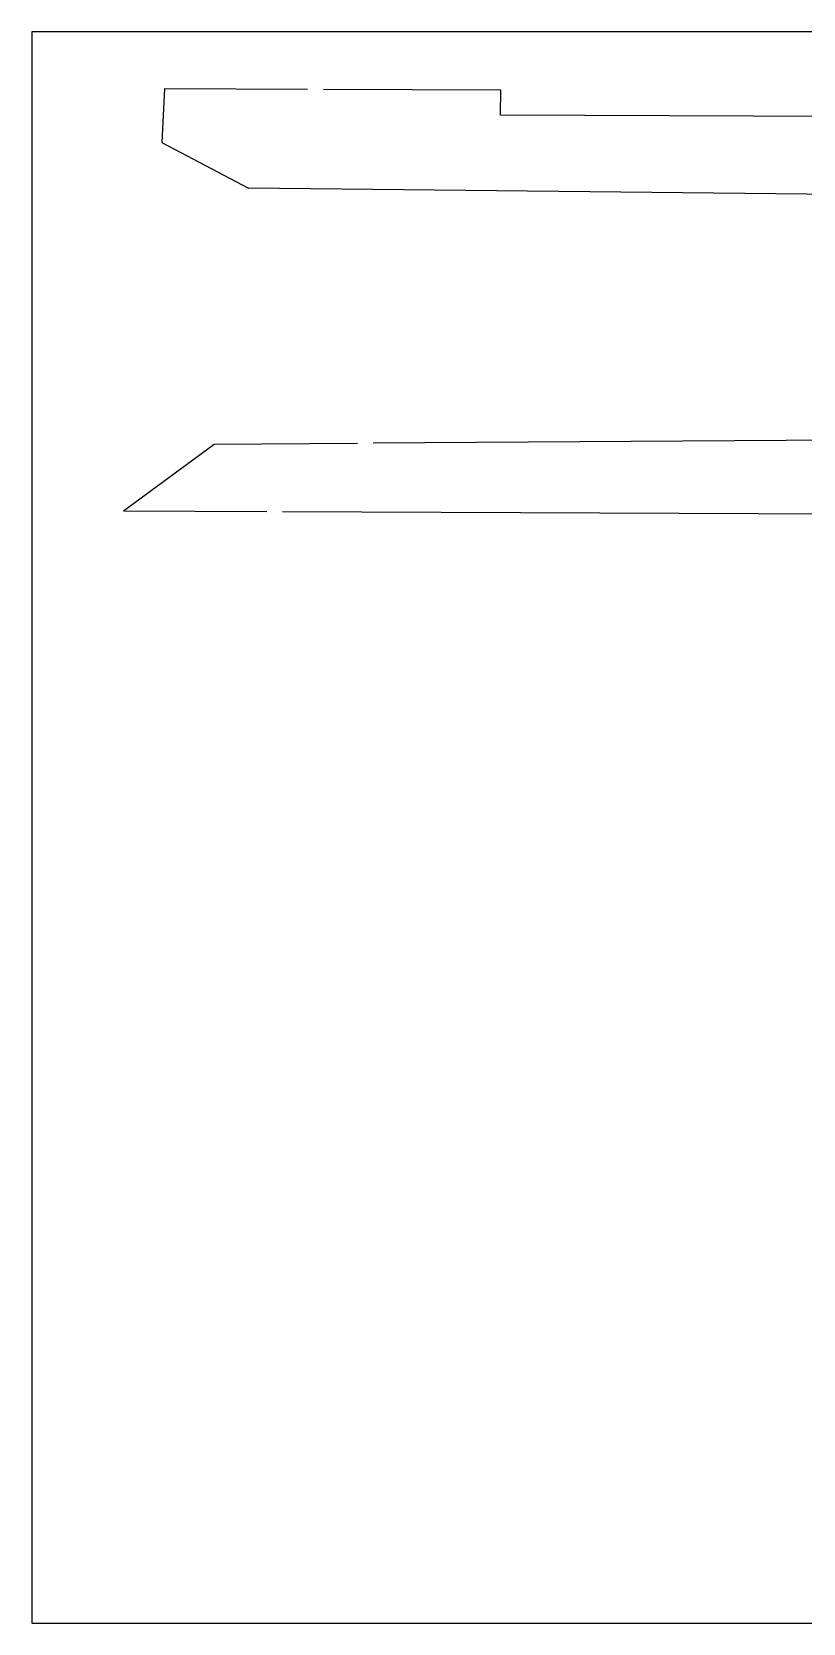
# Model space of a CAD drawing. Extents: x -537 to 363, y 432 to 791.
# Drawn here: x -537.1 to -488.6, y 432.1 to 532.1 of the extents above; entities that cross this region are included whole.
import ezdxf

# ---------------------------------------------------------------- set-up
doc = ezdxf.new("R2010")
doc.units = 0
doc.layers.get('0').update_dxf_attribs({"linetype": 'CONTINUOUS'})
doc.layers.add('90X10', color=1, linetype='CONTINUOUS')

msp = doc.modelspace()

# ---------------------------------------------------------------- linework, layer by layer
for p, q in [((-528.73, 528.53), (-528.89, 525.14)), ((-528.73, 528.53), (-519.73, 528.49)), ((-518.73, 528.49), (-507.59, 528.44)), ((-507.6, 526.85), (-507.59, 528.44)), ((-482.72, 526.75), (-507.6, 526.85)), ((-528.89, 525.14), (-523.44, 522.27)), ((-453.36, 521.49), (-523.44, 522.27)), ((-531.3, 501.98), (-525.6, 506.18)), ((-525.6, 506.18), (-516.6, 506.24)), ((-515.6, 506.25), (-446.6, 506.69)), ((-531.3, 501.98), (-522.3, 501.94)), ((-521.3, 501.94), (-452.3, 501.67))]:
    msp.add_line(p, q)
at = {"layer": '90X10', "color": 1, "linetype": 'CONTINUOUS'}
msp.add_lwpolyline([(-537.06, 432.08), (362.94, 432.08), (362.94, 532.08), (-537.06, 532.08)], close=True, dxfattribs=at)

doc.saveas('drawing.dxf')
